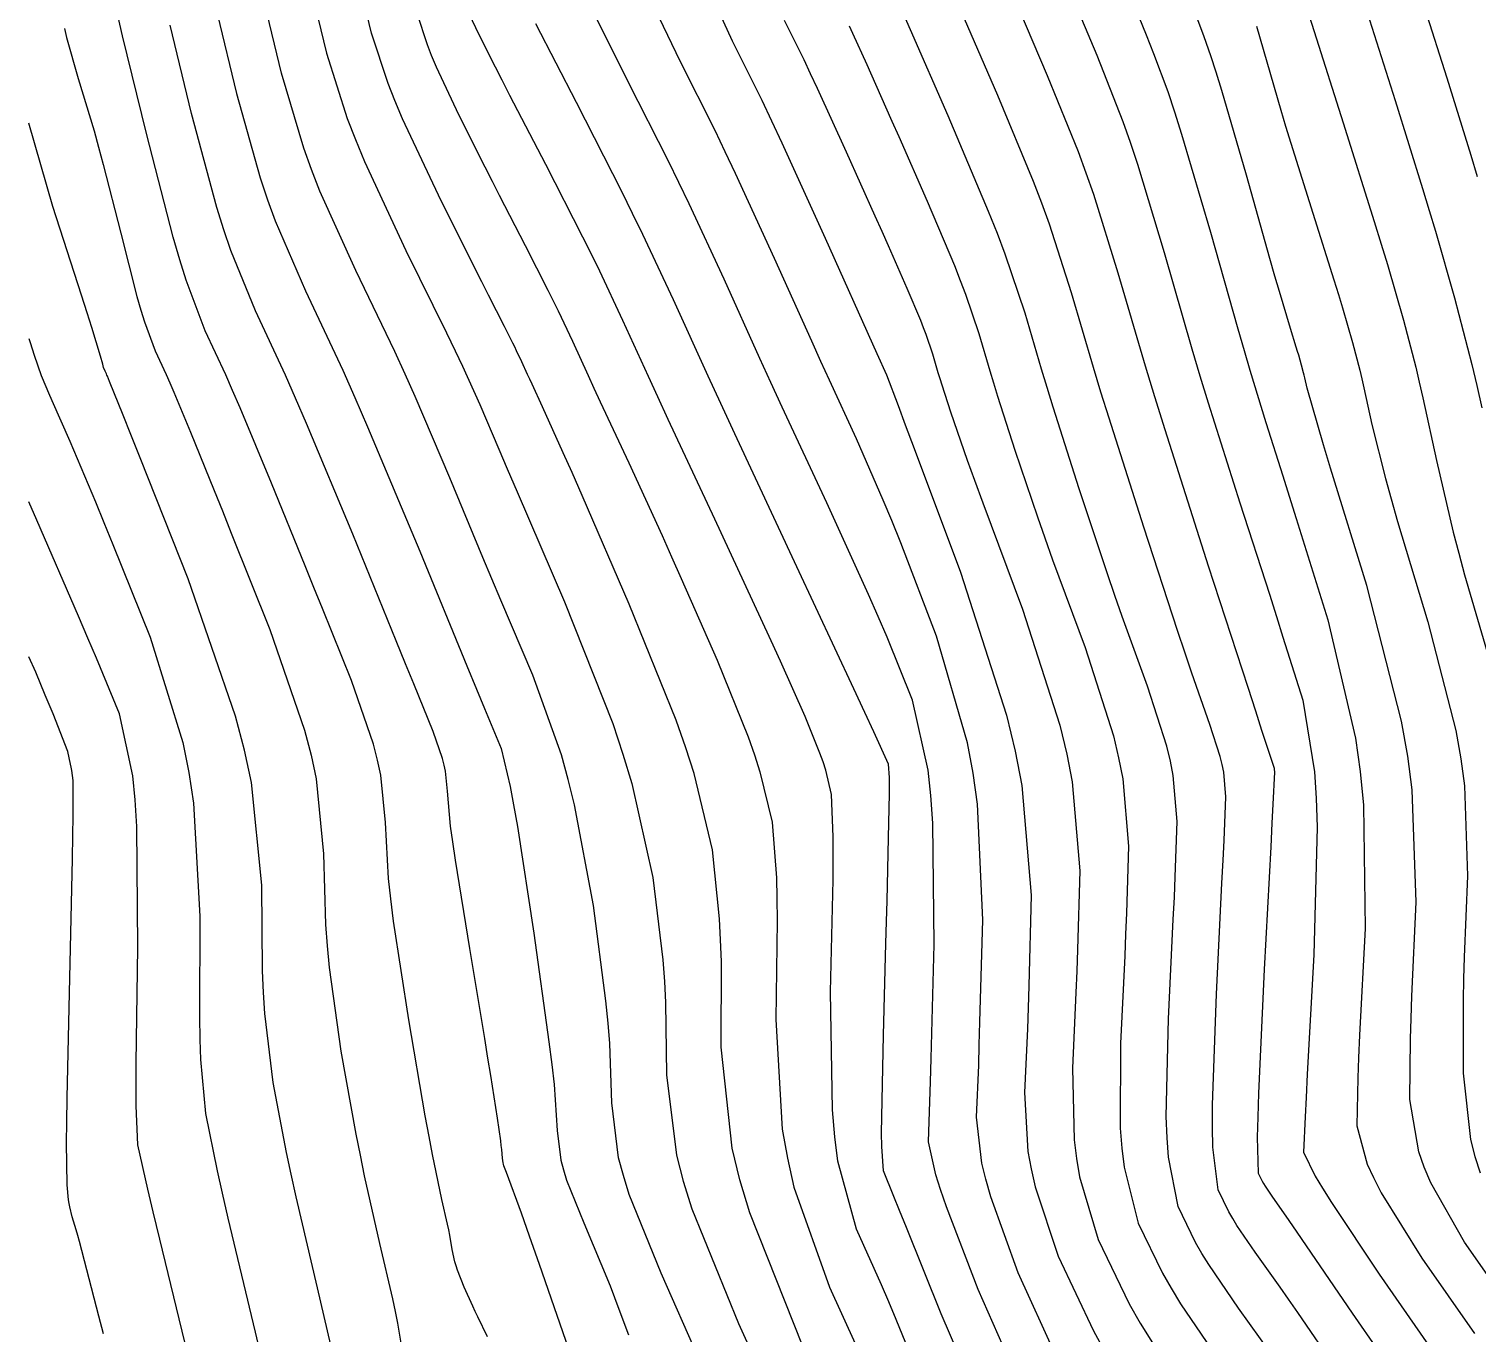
# Model space of a CAD drawing. Header units: metres. Extents: x 837117 to 838479, y 1189012 to 1191015.
# Drawn here: x 837476.5 to 837549.9, y 1190071.4 to 1190137.5 of the extents above; entities that cross this region are included whole.
import ezdxf

# ---------------------------------------------------------------- set-up
doc = ezdxf.new("R2010")
doc.units = ezdxf.units.M
doc.header["$LTSCALE"] = 0.3
doc.layers.add('COTAS 10', color=1, linetype='Continuous')
doc.layers.add('COTAS INT', color=252, linetype='Continuous')

msp = doc.modelspace()

# ---------------------------------------------------------------- linework, layer by layer
at = {"layer": 'COTAS 10'}
for points in [[(837490.861, 1190139.268), (837491.599, 1190136.254), (837492.649, 1190132.936), (837493.06, 1190131.882), (837493.522, 1190130.768), (837495.622, 1190126.254), (837497.679, 1190122.079), (837498.115, 1190121.178), (837498.492, 1190120.388), (837499.367, 1190118.457), (837500.328, 1190116.189), (837500.758, 1190115.186), (837501.26, 1190114.02), (837503.666, 1190108.457), (837506.1, 1190102.284), (837506.619, 1190100.733), (837507.07, 1190099.252), (837508.143, 1190094.476), (837508.634, 1190090.311), (837508.72, 1190089.215), (837508.783, 1190088.143), (837508.831, 1190084.476), (837509.33, 1190080.413), (837509.679, 1190079.09), (837510.119, 1190077.683), (837512.469, 1190071.885), (837514.958, 1190066.426)], [(837526.646, 1190069.012), (837524.625, 1190073.596), (837523.017, 1190077.796), (837522.714, 1190078.67), (837522.473, 1190079.42), (837522.114, 1190081.085), (837522.183, 1190083.136), (837522.211, 1190084.128), (837522.243, 1190085.304), (837522.388, 1190091.085), (837522.325, 1190097.232), (837522.225, 1190098.638), (837522.09, 1190099.917), (837521.302, 1190103.468), (837520.014, 1190106.654), (837519.562, 1190107.703), (837519.07, 1190108.823), (837516.947, 1190113.468), (837514.694, 1190118.318), (837514.119, 1190119.566), (837513.566, 1190120.774), (837511.743, 1190124.796), (837509.974, 1190128.615), (837509.455, 1190129.694), (837508.923, 1190130.783), (837506.893, 1190134.796), (837505.123, 1190138.325)], [(837539.492, 1190070.333), (837537.818, 1190072.653), (837536.309, 1190074.866), (837535.962, 1190075.435), (837535.646, 1190075.986), (837534.76, 1190077.818), (837534.268, 1190080.315), (837534.199, 1190081.285), (837534.161, 1190082.376), (837534.266, 1190087.324), (837534.516, 1190092.347), (837534.569, 1190093.486), (837534.613, 1190094.515), (837534.713, 1190097.324), (837534.513, 1190099.65), (837534.369, 1190100.376), (837534.187, 1190101.137), (837533.208, 1190104.181), (837531.93, 1190107.707), (837531.559, 1190108.772), (837531.18, 1190109.875), (837529.752, 1190114.181), (837528.432, 1190118.317), (837528.122, 1190119.313), (837527.836, 1190120.245), (837527.005, 1190123.073), (837525.998, 1190126.07), (837525.601, 1190127.109), (837525.153, 1190128.238), (837523.11, 1190133.073), (837521.196, 1190137.44), (837520.831, 1190138.275)], [(837551.608, 1190072.677), (837549.282, 1190076.001), (837547.561, 1190079.015), (837547.229, 1190079.807), (837546.96, 1190080.582), (837546.51, 1190083.229), (837546.534, 1190086.3), (837546.564, 1190087.343), (837546.605, 1190088.469), (837546.833, 1190093.229), (837546.629, 1190098.916), (837546.395, 1190100.626), (837546.085, 1190102.396), (837544.328, 1190109.277), (837542.49, 1190115.23), (837542.129, 1190116.415), (837541.833, 1190117.399), (837541.295, 1190119.277), (837541.181, 1190119.801), (837541.151, 1190119.931), (837541.122, 1190120.055), (837541.021, 1190120.449), (837540.875, 1190120.948), (837540.816, 1190121.138), (837540.75, 1190121.351), (837540.449, 1190122.308), (837539.893, 1190124.171), (837539.667, 1190124.955), (837539.41, 1190125.856), (837538.219, 1190130.078), (837536.978, 1190134.357), (837536.689, 1190135.294), (837536.423, 1190136.122), (837536.072, 1190137.087), (837535.658, 1190138.219)], [(837478.313, 1190137.502), (837478.413, 1190137.041), (837479.008, 1190134.971), (837479.811, 1190132.318), (837480.043, 1190131.489), (837480.279, 1190130.618), (837481.165, 1190127.129), (837481.988, 1190123.928), (837482.184, 1190123.239), (837482.367, 1190122.635), (837482.911, 1190121.165), (837483.462, 1190119.978), (837483.649, 1190119.552), (837483.851, 1190119.083), (837484.704, 1190117.041), (837485.899, 1190114.098), (837486.316, 1190113.062), (837486.77, 1190111.93), (837488.724, 1190107.041), (837490.479, 1190101.945), (837490.809, 1190100.682), (837491.071, 1190099.482), (837491.45, 1190095.685), (837491.546, 1190092.095), (837491.629, 1190091.027), (837491.736, 1190089.927), (837492.327, 1190085.685), (837493.083, 1190081.48), (837493.294, 1190080.404), (837493.507, 1190079.365), (837494.282, 1190075.93), (837494.939, 1190073.124), (837495.077, 1190072.482), (837495.197, 1190071.899), (837495.47, 1190070.282)]]:
    msp.add_lwpolyline(points, dxfattribs=at)
at = {"layer": 'COTAS INT'}
for points in [[(837515.721, 1190070.767), (837513.051, 1190077.484), (837512.552, 1190079.162), (837512.158, 1190080.762), (837511.603, 1190085.882), (837511.612, 1190090.218), (837511.573, 1190091.323), (837511.516, 1190092.386), (837511.16, 1190095.882), (837510.225, 1190099.754), (837509.804, 1190101.054), (837509.311, 1190102.454), (837506.942, 1190108.336), (837504.547, 1190113.841), (837504.038, 1190115.004), (837503.595, 1190116.009), (837502.551, 1190118.336), (837502.019, 1190119.478), (837501.899, 1190119.737), (837501.79, 1190119.971), (837501.498, 1190120.612), (837501.232, 1190121.178), (837501.139, 1190121.366), (837501.039, 1190121.567), (837500.612, 1190122.404), (837499.808, 1190123.987), (837499.471, 1190124.659), (837499.084, 1190125.431), (837497.272, 1190129.064), (837495.453, 1190132.934), (837495.061, 1190133.856), (837494.718, 1190134.714), (837493.882, 1190137.272), (837493.26, 1190139.8)], [(837528.554, 1190070.258), (837526.652, 1190074.441), (837525.267, 1190078.3), (837525.011, 1190079.193), (837524.81, 1190080.011), (837524.545, 1190082.333), (837524.65, 1190084.978), (837524.683, 1190086), (837524.717, 1190087.147), (837524.853, 1190092.333), (837524.584, 1190098.191), (837524.363, 1190099.761), (837524.078, 1190101.308), (837522.52, 1190106.71), (837520.697, 1190111.44), (837520.245, 1190112.565), (837519.817, 1190113.609), (837518.462, 1190116.71), (837517.092, 1190119.678), (837516.654, 1190120.638), (837516.19, 1190121.658), (837514.304, 1190125.842), (837512.323, 1190130.159), (837511.8, 1190131.263), (837511.288, 1190132.328), (837509.528, 1190135.842), (837508.046, 1190138.903)], [(837510.97, 1190139.481), (837512.162, 1190136.888), (837513.652, 1190133.872), (837514.145, 1190132.832), (837514.672, 1190131.703), (837516.865, 1190126.888), (837519.489, 1190121.038), (837519.977, 1190119.951), (837520.565, 1190118.395), (837520.929, 1190117.427), (837521.38, 1190116.226), (837523.737, 1190109.951), (837526.067, 1190102.7), (837526.501, 1190100.883), (837526.843, 1190099.15), (837527.318, 1190093.581), (837527.191, 1190088.989), (837527.154, 1190087.871), (837527.117, 1190086.82), (837526.975, 1190083.581), (837527.148, 1190080.603), (837527.308, 1190079.716), (837527.517, 1190078.804), (837528.679, 1190075.285), (837530.463, 1190071.505), (837531.064, 1190070.427)], [(837529.403, 1190139.09), (837530.639, 1190136.161), (837531.963, 1190132.798), (837532.332, 1190131.741), (837532.702, 1190130.629), (837534.046, 1190126.161), (837535.457, 1190121.28), (837535.868, 1190119.909), (837536.289, 1190118.529), (837537.885, 1190113.476), (837539.383, 1190108.833), (837539.741, 1190107.713), (837540.075, 1190106.665), (837541.08, 1190103.476), (837541.679, 1190099.838), (837541.758, 1190098.508), (837541.799, 1190097.037), (837541.634, 1190090.555), (837541.305, 1190084.521), (837541.243, 1190083.332), (837541.193, 1190082.353), (837541.119, 1190080.555), (837541.71, 1190079.344), (837542.08, 1190078.735), (837542.54, 1190078.006), (837544.947, 1190074.383), (837547.865, 1190070.174)], [(837486.062, 1190138.205), (837487.034, 1190134.219), (837488.24, 1190129.931), (837488.612, 1190128.828), (837489, 1190127.762), (837490.537, 1190124.219), (837492.424, 1190120.185), (837493.033, 1190118.81), (837493.678, 1190117.324), (837496.319, 1190111.022), (837498.705, 1190105.211), (837499.19, 1190104.033), (837499.6, 1190103.043), (837500.443, 1190101.022), (837500.91, 1190099.1), (837501.081, 1190098.172), (837501.271, 1190097.072), (837502.109, 1190091.665), (837502.872, 1190086.161), (837503.014, 1190084.998), (837503.127, 1190083.992), (837503.285, 1190081.665), (837503.471, 1190080.154), (837503.601, 1190079.662), (837503.765, 1190079.138), (837504.639, 1190076.981), (837505.967, 1190073.787), (837506.417, 1190072.61), (837506.903, 1190071.305)], [(837510.463, 1190070.106), (837508.554, 1190074.433), (837506.942, 1190078.41), (837506.64, 1190079.376), (837506.401, 1190080.283), (837506.058, 1190083.071), (837505.955, 1190086.068), (837505.867, 1190087.106), (837505.753, 1190088.236), (837505.126, 1190093.071), (837504.171, 1190098.162), (837503.85, 1190099.453), (837503.505, 1190100.692), (837502.055, 1190104.74), (837500.43, 1190108.532), (837499.974, 1190109.61), (837499.517, 1190110.7), (837497.843, 1190114.74), (837496.085, 1190118.856), (837495.574, 1190119.994), (837495.052, 1190121.132), (837493.08, 1190125.237), (837491.261, 1190129.265), (837490.836, 1190130.355), (837490.445, 1190131.434), (837489.316, 1190135.237), (837488.462, 1190138.736)], [(837496.165, 1190138.29), (837496.689, 1190136.686), (837496.904, 1190136.149), (837497.149, 1190135.571), (837498.29, 1190133.145), (837499.621, 1190130.491), (837499.987, 1190129.769), (837500.352, 1190129.053), (837501.658, 1190126.512), (837502.816, 1190124.245), (837503.087, 1190123.701), (837503.337, 1190123.192), (837504.059, 1190121.658), (837504.851, 1190119.922), (837505.144, 1190119.287), (837505.469, 1190118.585), (837506.911, 1190115.491), (837508.603, 1190111.809), (837509.087, 1190110.736), (837509.576, 1190109.64), (837511.399, 1190105.491), (837512.959, 1190101.617), (837513.284, 1190100.695), (837513.561, 1190099.838), (837514.177, 1190097.287), (837514.397, 1190094.462), (837514.426, 1190093.431), (837514.44, 1190092.293), (837514.376, 1190087.287), (837514.697, 1190081.734), (837514.954, 1190080.251), (837515.285, 1190078.792), (837517.088, 1190073.717), (837519.085, 1190069.353)], [(837521.908, 1190068.575), (837520.469, 1190072.083), (837520.091, 1190072.977), (837519.721, 1190073.838), (837518.455, 1190076.667), (837517.519, 1190080.099), (837517.356, 1190081.34), (837517.235, 1190082.707), (837517.148, 1190088.693), (837517.268, 1190094.368), (837517.278, 1190095.539), (837517.278, 1190096.537), (837517.194, 1190098.693), (837516.898, 1190099.922), (837516.764, 1190100.335), (837516.607, 1190100.779), (837515.855, 1190102.646), (837514.606, 1190105.44), (837514.136, 1190106.469), (837513.612, 1190107.608), (837511.271, 1190112.646), (837508.92, 1190117.692), (837508.39, 1190118.837), (837507.912, 1190119.873), (837506.621, 1190122.704), (837505.442, 1190125.206), (837505.035, 1190126.035), (837504.593, 1190126.923), (837502.704, 1190130.621), (837500.895, 1190134.118), (837500.503, 1190134.879), (837500.158, 1190135.55), (837499.308, 1190137.225), (837498.846, 1190138.207)], [(837526.668, 1190138.54), (837528.129, 1190135.131), (837529.693, 1190131.278), (837530.088, 1190130.197), (837530.467, 1190129.11), (837531.699, 1190125.131), (837533.087, 1190120.409), (837533.564, 1190118.853), (837534.081, 1190117.19), (837536.285, 1190110.283), (837538.285, 1190104.119), (837538.674, 1190102.924), (837538.991, 1190101.951), (837539.541, 1190100.283), (837539.607, 1190100.077), (837539.619, 1190100.025), (837539.629, 1190099.976), (837539.643, 1190099.819), (837539.561, 1190098.2), (837539.512, 1190097.229), (837539.45, 1190096.031), (837539.127, 1190089.819), (837538.836, 1190083.559), (837538.793, 1190082.331), (837538.768, 1190081.323), (837538.814, 1190079.506), (837539.015, 1190079.092), (837539.086, 1190078.967), (837539.165, 1190078.838), (837539.506, 1190078.337), (837540.365, 1190077.106), (837540.77, 1190076.517), (837541.248, 1190075.82), (837543.575, 1190072.406), (837546.243, 1190068.547)], [(837532.584, 1190138.559), (837533.148, 1190137.19), (837533.508, 1190136.24), (837534.233, 1190134.318), (837534.575, 1190133.285), (837534.936, 1190132.149), (837536.393, 1190127.19), (837537.783, 1190122.284), (837538.102, 1190121.183), (837538.392, 1190120.192), (837539.203, 1190117.541), (837540.064, 1190114.835), (837540.386, 1190113.811), (837540.745, 1190112.667), (837542.342, 1190107.541), (837543.748, 1190101.548), (837543.986, 1190099.858), (837544.158, 1190098.155), (837544.234, 1190091.892), (837543.955, 1190086.495), (837543.904, 1190085.338), (837543.864, 1190084.326), (837543.814, 1190081.892), (837544.335, 1190079.963), (837544.655, 1190079.271), (837545.051, 1190078.51), (837547.115, 1190075.192), (837549.78, 1190071.368)], [(837541.363, 1190138.256), (837541.651, 1190137.352), (837543.126, 1190132.722), (837544.7, 1190127.72), (837545.051, 1190126.582), (837545.364, 1190125.552), (837546.19, 1190122.722), (837546.801, 1190120.335), (837546.98, 1190119.584), (837547.162, 1190118.794), (837547.855, 1190115.614), (837548.7, 1190111.99), (837548.979, 1190110.92), (837549.278, 1190109.822), (837550.516, 1190105.614)], [(837549.933, 1190129.991), (837549.609, 1190131.076), (837548.395, 1190134.994), (837547.26, 1190138.537)], [(837499.756, 1190071.202), (837499.261, 1190072.212), (837499.131, 1190072.486), (837499.005, 1190072.758), (837498.575, 1190073.72), (837498.232, 1190074.589), (837498.161, 1190074.803), (837498.1, 1190075.005), (837497.966, 1190075.636), (837497.843, 1190076.363), (837497.79, 1190076.624), (837497.727, 1190076.912), (837497.432, 1190078.172), (837496.962, 1190080.438), (837496.79, 1190081.36), (837496.6, 1190082.41), (837495.761, 1190087.268), (837494.998, 1190092.265), (837494.855, 1190093.403), (837494.743, 1190094.434), (837494.588, 1190097.268), (837494.347, 1190099.672), (837494.182, 1190100.431), (837493.973, 1190101.231), (837492.862, 1190104.457), (837491.394, 1190108.115), (837490.961, 1190109.186), (837490.516, 1190110.283), (837488.812, 1190114.457), (837487.214, 1190118.283), (837486.836, 1190119.16), (837486.486, 1190119.958), (837485.453, 1190122.183), (837484.478, 1190124.757), (837484.163, 1190125.775), (837483.83, 1190126.925), (837482.468, 1190132.183), (837481.263, 1190137.141), (837481.03, 1190138.103)], [(837504.923, 1190067.556), (837502.383, 1190074.872), (837501.883, 1190076.3), (837501.472, 1190077.468), (837500.724, 1190079.529), (837500.588, 1190079.865), (837500.562, 1190079.947), (837500.542, 1190080.024), (837500.513, 1190080.26), (837500.478, 1190080.696), (837500.453, 1190080.898), (837500.423, 1190081.136), (837500.26, 1190082.293), (837499.92, 1190084.455), (837499.778, 1190085.327), (837499.615, 1190086.318), (837498.852, 1190090.885), (837498.132, 1190095.356), (837497.996, 1190096.286), (837497.888, 1190097.083), (837497.725, 1190098.852), (837497.624, 1190099.862), (837497.555, 1190100.181), (837497.467, 1190100.517), (837497, 1190101.873), (837496.019, 1190104.299), (837495.607, 1190105.31), (837495.134, 1190106.468), (837492.921, 1190111.873), (837490.578, 1190117.483), (837490.023, 1190118.769), (837489.51, 1190119.939), (837487.995, 1190123.201), (837486.739, 1190126.26), (837486.387, 1190127.302), (837486.035, 1190128.428), (837484.751, 1190133.201), (837483.663, 1190137.673)], [(837524.794, 1190067.623), (837522.752, 1190072.369), (837520.992, 1190076.751), (837520.644, 1190077.613), (837520.356, 1190078.322), (837519.822, 1190079.617), (837519.738, 1190080.855), (837519.733, 1190081.529), (837519.738, 1190082.347), (837519.822, 1190086.5), (837519.947, 1190091.131), (837519.977, 1190092.25), (837520.004, 1190093.299), (837520.085, 1190096.5), (837520.126, 1190098.739), (837520.128, 1190099.182), (837520.126, 1190099.547), (837520.085, 1190100.227), (837519.331, 1190101.868), (837518.879, 1190102.84), (837518.322, 1190104.037), (837515.432, 1190110.227), (837512.297, 1190116.957), (837511.585, 1190118.494), (837510.942, 1190119.89), (837509.182, 1190123.75), (837507.626, 1190127.07), (837507.11, 1190128.125), (837506.558, 1190129.239), (837504.258, 1190133.75), (837502.2, 1190137.747)], [(837514.797, 1190137.934), (837515.788, 1190135.927), (837516.117, 1190135.233), (837516.469, 1190134.48), (837517.934, 1190131.262), (837519.391, 1190128.006), (837519.737, 1190127.229), (837520.059, 1190126.505), (837521.014, 1190124.342), (837521.696, 1190122.729), (837521.845, 1190122.353), (837521.977, 1190122.007), (837522.312, 1190121.014), (837522.586, 1190120.081), (837522.68, 1190119.773), (837522.782, 1190119.445), (837523.218, 1190118.08), (837524.075, 1190115.632), (837524.443, 1190114.62), (837524.868, 1190113.463), (837526.874, 1190108.08), (837528.766, 1190102.198), (837529.119, 1190100.727), (837529.397, 1190099.325), (837529.783, 1190094.828), (837529.665, 1190090.831), (837529.626, 1190089.743), (837529.583, 1190088.662), (837529.406, 1190084.828), (837529.485, 1190081.194), (837529.605, 1190080.239), (837529.767, 1190079.307), (837530.706, 1190076.129), (837532.277, 1190072.88), (837532.838, 1190071.904), (837533.453, 1190070.894)], [(837518.083, 1190137.647), (837518.257, 1190137.275), (837518.98, 1190135.686), (837519.936, 1190133.539), (837520.256, 1190132.815), (837520.6, 1190132.035), (837522.043, 1190128.749), (837523.418, 1190125.499), (837523.719, 1190124.741), (837523.985, 1190124.045), (837524.659, 1190122.043), (837525.211, 1190120.163), (837525.401, 1190119.543), (837525.607, 1190118.881), (837526.485, 1190116.131), (837527.628, 1190112.754), (837528.001, 1190111.696), (837528.399, 1190110.585), (837530.041, 1190106.131), (837531.476, 1190101.668), (837531.744, 1190100.552), (837531.955, 1190099.487), (837532.248, 1190096.076), (837532.139, 1190092.673), (837532.097, 1190091.614), (837532.05, 1190090.505), (837531.836, 1190086.076), (837531.823, 1190081.785), (837531.902, 1190080.762), (837532.018, 1190079.811), (837532.733, 1190076.973), (837533.962, 1190074.433), (837534.4, 1190073.669), (837534.881, 1190072.88), (837536.973, 1190069.811)], [(837542.766, 1190069.599), (837540.819, 1190072.441), (837540.357, 1190073.107), (837539.929, 1190073.72), (837538.662, 1190075.495), (837537.737, 1190076.852), (837537.524, 1190077.201), (837537.33, 1190077.539), (837536.787, 1190078.662), (837536.518, 1190080.819), (837536.496, 1190081.808), (837536.498, 1190082.968), (837536.697, 1190088.571), (837536.983, 1190094.189), (837537.04, 1190095.357), (837537.087, 1190096.357), (837537.178, 1190098.571), (837537.071, 1190099.813), (837536.994, 1190100.201), (837536.897, 1190100.607), (837536.374, 1190102.232), (837535.46, 1190104.829), (837535.116, 1190105.848), (837534.733, 1190106.997), (837533.018, 1190112.232), (837531.257, 1190117.753), (837530.843, 1190119.083), (837530.462, 1190120.327), (837529.352, 1190124.102), (837528.233, 1190127.59), (837527.845, 1190128.653), (837527.423, 1190129.758), (837525.619, 1190134.102), (837523.932, 1190137.99)], [(837538.725, 1190137.619), (837539.249, 1190135.813), (837539.965, 1190133.359), (837540.208, 1190132.556), (837540.472, 1190131.698), (837541.585, 1190128.15), (837542.65, 1190124.771), (837542.883, 1190124.019), (837543.088, 1190123.347), (837543.606, 1190121.585), (837543.961, 1190120.195), (837544.065, 1190119.758), (837544.172, 1190119.297), (837544.575, 1190117.445), (837545.267, 1190114.694), (837545.554, 1190113.668), (837545.884, 1190112.526), (837547.422, 1190107.445), (837548.833, 1190101.923), (837549.081, 1190100.503), (837549.269, 1190099.13), (837549.433, 1190094.566), (837549.254, 1190090.443), (837549.225, 1190089.348), (837549.205, 1190088.274), (837549.205, 1190084.566), (837549.585, 1190081.201), (837549.804, 1190080.344), (837550.072, 1190079.519)], [(837544.456, 1190137.945), (837545.761, 1190133.858), (837547.154, 1190129.398), (837547.492, 1190128.287), (837547.808, 1190127.23), (837548.775, 1190123.858), (837549.641, 1190120.475), (837549.894, 1190119.41), (837550.153, 1190118.29)], [(837492.151, 1190069.336), (837491.131, 1190073.687), (837490.051, 1190078.292), (837489.798, 1190079.447), (837489.565, 1190080.55), (837488.893, 1190084.101), (837488.475, 1190087.589), (837488.403, 1190088.652), (837488.349, 1190089.757), (837488.313, 1190094.101), (837487.794, 1190099.292), (837487.436, 1190100.932), (837486.986, 1190102.659), (837484.586, 1190109.625), (837482.146, 1190115.745), (837481.67, 1190116.938), (837481.281, 1190117.913), (837480.596, 1190119.625), (837480.488, 1190119.884), (837480.462, 1190119.943), (837480.438, 1190119.997), (837480.369, 1190120.148), (837480.3, 1190120.334), (837480.277, 1190120.41), (837480.252, 1190120.497), (837480.148, 1190120.903), (837479.706, 1190122.355), (837479.469, 1190123.102), (837479.181, 1190123.998), (837477.727, 1190128.482), (837476.514, 1190132.707)], [(837476.514, 1190121.791), (837476.579, 1190121.592), (837476.786, 1190120.959), (837477.127, 1190119.92), (837477.363, 1190119.371), (837477.504, 1190119.047), (837477.678, 1190118.648), (837478.578, 1190116.587), (837479.881, 1190113.516), (837480.309, 1190112.48), (837480.766, 1190111.364), (837482.657, 1190106.667), (837484.31, 1190101.321), (837484.615, 1190099.796), (837484.856, 1190098.252), (837485.175, 1190092.518), (837485.152, 1190087.419), (837485.176, 1190086.277), (837485.214, 1190085.251), (837485.46, 1190082.518), (837486.048, 1190079.62), (837486.302, 1190078.491), (837486.595, 1190077.219), (837487.98, 1190071.444), (837489.359, 1190065.578)], [(837484.83, 1190069.202), (837483.139, 1190076.146), (837482.805, 1190077.534), (837482.531, 1190078.69), (837482.026, 1190080.934), (837481.953, 1190082.913), (837481.95, 1190083.901), (837481.955, 1190085.081), (837482.038, 1190090.934), (837481.975, 1190097.068), (837481.889, 1190098.426), (837481.772, 1190099.635), (837481.103, 1190102.768), (837479.935, 1190105.594), (837479.505, 1190106.609), (837479.027, 1190107.725), (837476.915, 1190112.595), (837476.514, 1190113.514)], [(837480.293, 1190071.358), (837480.06, 1190072.244), (837479.449, 1190074.596), (837479.073, 1190076.035), (837478.989, 1190076.346), (837478.914, 1190076.619), (837478.712, 1190077.288), (837478.583, 1190077.795), (837478.552, 1190077.964), (837478.524, 1190078.147), (837478.443, 1190078.914), (837478.424, 1190081.04), (837478.436, 1190082.08), (837478.455, 1190083.315), (837478.584, 1190089.405), (837478.718, 1190095.42), (837478.74, 1190096.608), (837478.755, 1190097.588), (837478.754, 1190099.405), (837478.685, 1190099.912), (837478.657, 1190100.067), (837478.625, 1190100.229), (837478.477, 1190100.865), (837477.744, 1190102.769), (837477.343, 1190103.73), (837476.856, 1190104.88), (837476.514, 1190105.671)]]:
    msp.add_lwpolyline(points, dxfattribs=at)

doc.saveas('drawing.dxf')
